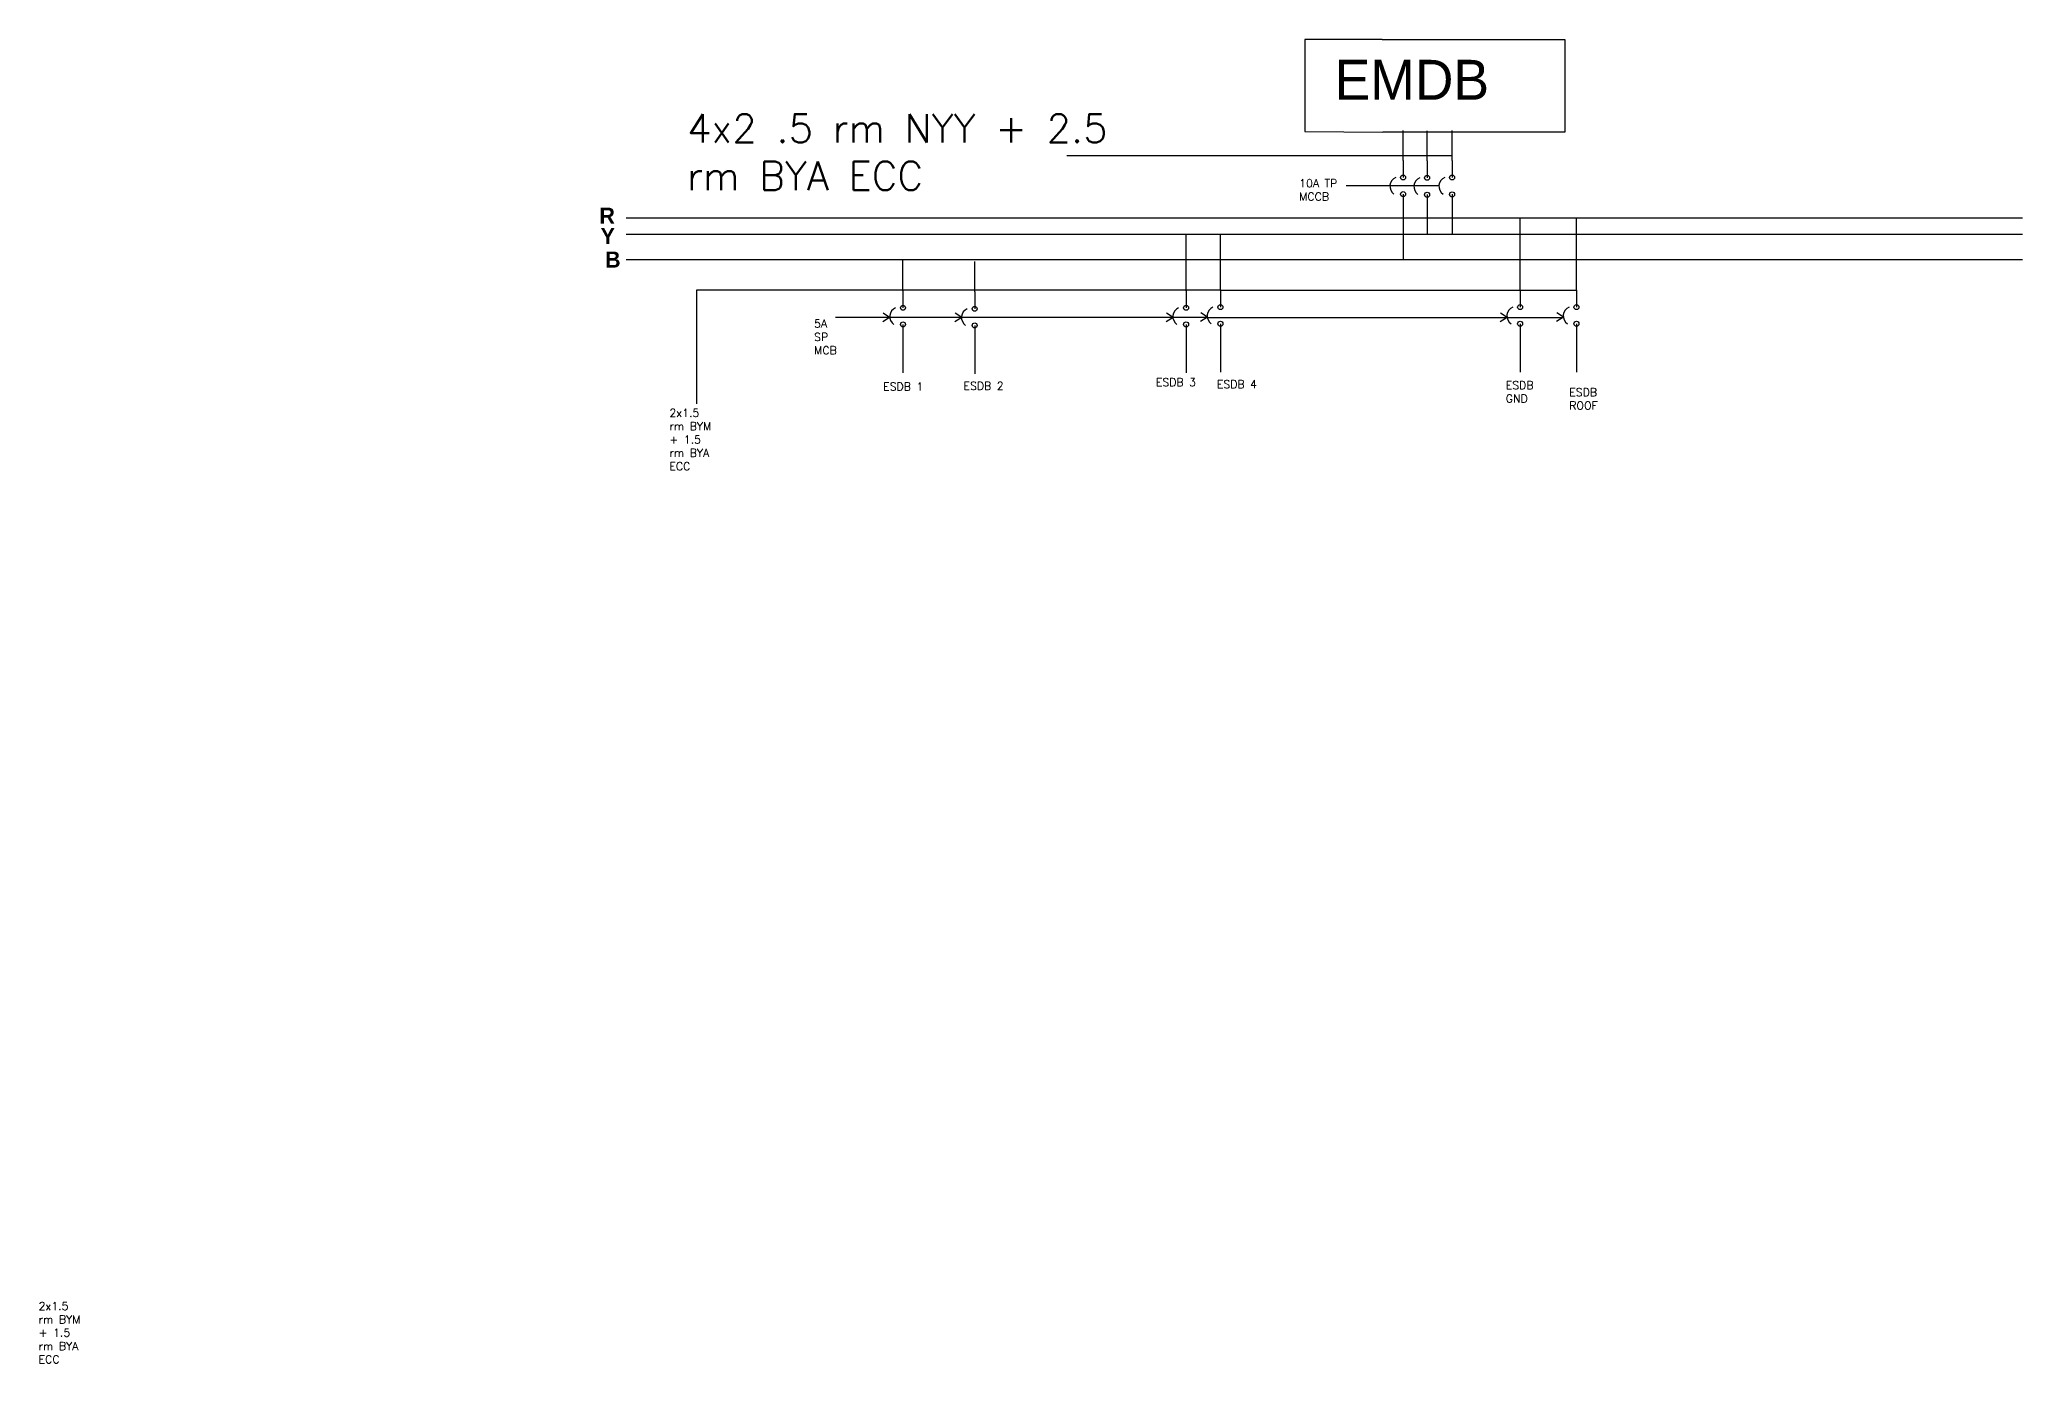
# Model space of a CAD drawing. Header units: inches. Extents: x 2471 to 10798, y -852 to 2323.
# Drawn here: x 7825 to 10798, y 184 to 2170 of the extents above; entities that cross this region are included whole.
import ezdxf

# ---------------------------------------------------------------- set-up
doc = ezdxf.new("R2010")
doc.units = ezdxf.units.IN
doc.header["$LTSCALE"] = 20
doc.header["$MEASUREMENT"] = 0
doc.layers.add('Sub Distribution Board', color=250, linetype='Continuous')
doc.layers.add('Switchboard', color=250, linetype='Continuous')
doc.styles.get("Standard").update_dxf_attribs({"font": 'simplex.shx', "height": 6})

# ---------------------------------------------------------------- blocks, each defined once
blk = doc.blocks.new('CKT Breaker')
at = {"layer": 'Sub Distribution Board'}
for p, q in [((0, -45.2), (0, 0)), ((0, -131.9), (0, -168.4))]:
    blk.add_line(p, q, dxfattribs=at)
at = {"layer": 'Switchboard'}
for p, q in [((0, -45.2), (0, -38.3)), ((0, -45.2), (0, -70.7)), ((0, -95.7), (0, -121.5)), ((0, -121.5), (0, -131.9))]:
    blk.add_line(p, q, dxfattribs=at)
for centre in [(0, -70.7), (0, -95.7)]:
    blk.add_circle(centre, 3.77, dxfattribs=at)
blk.add_arc((-5.5, -83.9), 14.3, 113.0456, 235.2664, dxfattribs=at)

msp = doc.modelspace()

# ---------------------------------------------------------------- linework, layer by layer
at = {"layer": 'Sub Distribution Board'}
for p, q in [((9905.3, 1988.2), (9905.3, 2033.4)), ((9942.8, 1988.7), (9942.8, 2033.9)), ((9905.3, 1901.5), (9905.3, 1877)), ((9942.8, 1902), (9942.8, 1877)), ((9099.3, 1753), (9089.4, 1759.8)), ((9207.3, 1753), (9197.4, 1759.8)), ((9524.3, 1753), (9514.4, 1759.8)), ((9575.8, 1753.5), (9565.9, 1760.3)), ((10025.3, 1753), (10015.4, 1759.8)), ((10109.8, 1753.5), (10099.9, 1760.3)), ((9099.3, 1753), (9089, 1746.5)), ((9207.3, 1753), (9197, 1746.5)), ((9524.3, 1753), (9514, 1746.5)), ((9575.8, 1753.5), (9565.5, 1747)), ((10025.3, 1753), (10015, 1746.5)), ((10109.8, 1753.5), (10099.5, 1747))]:
    msp.add_line(p, q, dxfattribs=at)
at = {"layer": 'Switchboard'}
for p, q in [((9838, 2170), (9722, 2170)), ((9722, 2170), (9722, 2032)), ((9838, 2170), (10112, 2170)), ((10112, 2170), (10112, 2031)), ((9722, 2032), (9839, 2031)), ((10112, 2031), (9839, 2031)), ((9942.8, 1995.6), (9365, 1995.6)), ((9905.3, 1988.2), (9905.3, 1995.1)), ((9942.8, 1988.7), (9942.8, 1995.6)), ((9905.3, 1988.2), (9905.3, 1962.7)), ((9942.8, 1988.7), (9942.8, 1963.2)), ((9923, 1950.5), (9784, 1950.5)), ((9905.3, 1937.7), (9905.3, 1911.9)), ((9942.8, 1938.2), (9942.8, 1912.4)), ((9905.3, 1911.9), (9905.3, 1901.5)), ((9942.8, 1912.4), (9942.8, 1902)), ((9543.8, 1838.4), (9543.8, 1877.9)), ((9595.3, 1839.4), (9595.3, 1877.9)), ((10044.8, 1839.4), (10044.8, 1902.8)), ((10129.3, 1839.4), (10129.3, 1902.8)), ((9869.3, 1865.5), (9869.3, 1839)), ((9595.3, 1794.2), (8809.5, 1794.2)), ((8809.5, 1794.2), (8809.5, 1623.5)), ((9595.3, 1794.2), (10129.3, 1794.2)), ((9575.7, 1753.2), (9018, 1753.2)), ((9575.7, 1753.2), (10109.7, 1753.2))]:
    msp.add_line(p, q, dxfattribs=at)
at = {"layer": 'Switchboard', "color": 1}
msp.add_line((8704, 1902.8), (10798, 1902.8), dxfattribs=at)
at = {"layer": 'Switchboard', "color": 2}
msp.add_line((8704, 1877.9), (10798, 1877.9), dxfattribs=at)
at = {"layer": 'Switchboard', "color": 5}
msp.add_line((8704, 1839.9), (10798, 1839.9), dxfattribs=at)
at = {"layer": 'Switchboard'}
for centre in [(9905.3, 1962.7), (9942.8, 1963.2), (9905.3, 1937.3), (9942.8, 1937.8)]:
    msp.add_circle(centre, 3.77, dxfattribs=at)
for centre in [(9899.8, 1949.5), (9937.3, 1950)]:
    msp.add_arc(centre, 14.3, 113.0456, 235.2664, dxfattribs=at)

# ---------------------------------------------------------------- block references
at = {"layer": 'Sub Distribution Board'}
for p in [(9869.3, 2033.9), (9119.3, 1838.4), (9226.8, 1836.9), (9543.8, 1838.4), (9595.3, 1839.4), (10044.8, 1839.4), (10129.3, 1839.4)]:
    msp.add_blockref('CKT Breaker', p, dxfattribs=at)

# ---------------------------------------------------------------- texts
at = {"layer": 'Sub Distribution Board', "attachment_point": 1}
for s, insert, char_height, width in [('{\\fSitka Heading|b0|i0|c0|p2;\\C1;EMDB}', (9766.5, 2139.7), 60, 2007.148), ('{\\C1;4x2 .5 rm NYY + 2.5 rm BYA ECC}', (8795.5, 2058.4), 42.783, 699.88), ('{\\C5;10A TP MCCB}', (9713.5, 1960.5), 12, 96.2), ('{\\fSitka Display Semibold|b0|i0|c0|p2;\\PR}', (8664, 1958), 24, 1245.666), ('{\\fSitka Display Semibold|b0|i0|c0|p2;Y}', (8665.8, 1887.4), 24, 1245.666), ('{\\fSitka Display Semibold|b0|i0|c0|p2;\\PB}', (8672.6, 1892), 24, 1245.666), ('{\\C1;5A SP MCB}', (8986, 1749.9), 12, 49.427), ('{\\C1;2x1.5 rm BYM + 1.5 rm BYA ECC}', (8769, 1616), 12, 70.258), ('{\\C1;2x1.5 rm BYM + 1.5 rm BYA ECC}', (7823, 276), 12, 70.258)]:
    msp.add_mtext(s, dxfattribs=dict(at, insert=insert, char_height=char_height, width=width))
at = {"layer": 'Switchboard', "char_height": 12, "width": 81.453, "attachment_point": 1}
for s, insert in [('ESDB 1', (9089.5, 1655.5)), ('ESDB 2', (9210, 1656.5)), ('ESDB 3', (9498.5, 1662)), ('ESDB 4', (9590, 1659)), ('ESDB \\PGND', (10023.3, 1657.5)), ('ESDB ROOF', (10118.5, 1647))]:
    msp.add_mtext(s, dxfattribs=dict(at, insert=insert))

doc.saveas('drawing.dxf')
